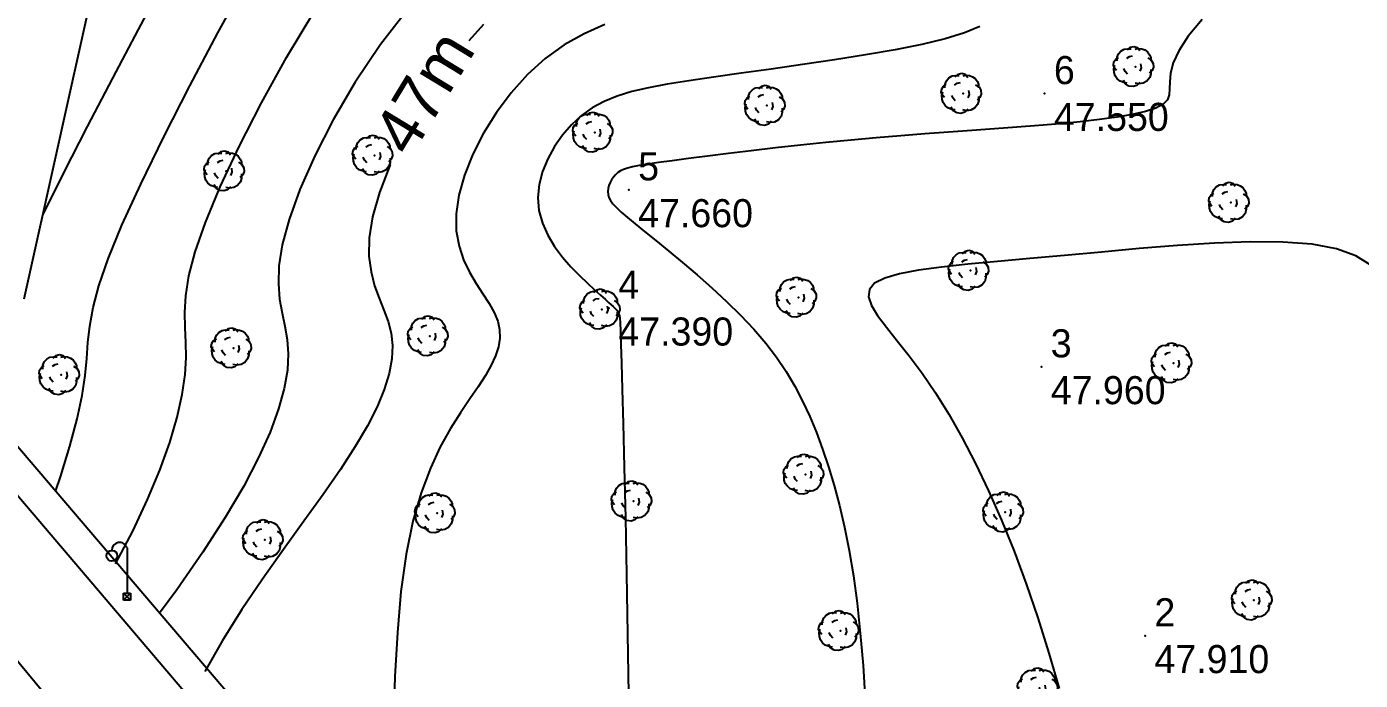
# Model space of a CAD drawing. Header units: metres. Extents: x 64 to 796628, y 142 to 671743.
# Drawn here: x 364392.7 to 364463.9, y 376382.9 to 376417.8 of the extents above; entities that cross this region are included whole.
import ezdxf
from ezdxf.enums import TextEntityAlignment as Align

# ---------------------------------------------------------------- set-up
doc = ezdxf.new("R2010")
doc.units = ezdxf.units.M
doc.header["$LTSCALE"] = 2
doc.linetypes.add('ACAD_ISO02W100', pattern=[15, 12, -3])
for name, color, linetype in [('Arbres', 100, 'Continuous'), ('CN_01_00', 32, 'Continuous'), ('CN_02_00', 26, 'Continuous'), ('Lampadaire', 50, 'Continuous'), ('piste', 7, 'ACAD_ISO02W100'), ('TopoAlt', 32, 'Continuous'), ('TOPOJIS', 32, 'Continuous'), ('TopoMat', 7, 'Continuous')]:
    doc.layers.add(name, color=color, linetype=linetype)
doc.layers.add('ROUTE', color=7, linetype='Continuous', lineweight=25)

# ---------------------------------------------------------------- blocks, each defined once
blk = doc.blocks.new('A$C79051592')
blk.add_point((0, 0))
blk = doc.blocks.new('ARBRE')
blk.add_point((364420.31, 376331.7))
at = {"layer": 'Arbres'}
for p, q in [((364419.407, 376332.392), (364419.535, 376332.543)), ((364419.535, 376332.543), (364419.711, 376332.645)), ((364419.711, 376332.645), (364419.894, 376332.67)), ((364419.883, 376332.603), (364420.03, 376332.744)), ((364419.894, 376332.67), (364420.086, 376332.666)), ((364420.03, 376332.744), (364420.224, 376332.788)), ((364420.224, 376332.788), (364420.415, 376332.736)), ((364420.298, 376332.652), (364420.462, 376332.687)), ((364420.415, 376332.736), (364420.546, 376332.57)), ((364420.462, 376332.687), (364420.644, 376332.664)), ((364420.644, 376332.664), (364420.807, 376332.602)), ((364420.807, 376332.602), (364420.949, 376332.503)), ((364420.949, 376332.503), (364421.061, 376332.347)), ((364419.134, 376331.782), (364419.157, 376331.964)), ((364419.157, 376331.964), (364419.256, 376332.106)), ((364419.159, 376331.599), (364419.211, 376331.79)), ((364419.256, 376332.106), (364419.403, 376332.199)), ((364419.331, 376332.018), (364419.336, 376332.211)), ((364419.336, 376332.211), (364419.407, 376332.392)), ((364419.845, 376332.161), (364419.991, 376332.254)), ((364419.991, 376332.254), (364420.155, 376332.289)), ((364420.589, 376331.866), (364420.623, 376331.654)), ((364420.971, 376332.176), (364421.151, 376332.056)), ((364421.061, 376332.347), (364421.125, 376332.191)), ((364421.125, 376332.191), (364421.131, 376332.018)), ((364421.151, 376332.056), (364421.253, 376331.881)), ((364421.253, 376331.881), (364421.268, 376331.678)), ((364419.198, 376331.627), (364419.134, 376331.782)), ((364419.174, 376331.396), (364419.159, 376331.599)), ((364419.228, 376331.222), (364419.174, 376331.396)), ((364419.301, 376331.499), (364419.198, 376331.627)), ((364419.34, 376331.065), (364419.228, 376331.222)), ((364419.762, 376331.451), (364419.698, 376331.606)), ((364419.884, 376331.314), (364419.762, 376331.451)), ((364420.623, 376331.654), (364420.551, 376331.473)), ((364421.073, 376331.125), (364420.925, 376330.935)), ((364421.197, 376331.497), (364421.049, 376331.356)), ((364421.135, 376331.335), (364421.073, 376331.125)), ((364421.131, 376331.556), (364421.135, 376331.335)), ((364421.268, 376331.678), (364421.197, 376331.497)), ((364419.491, 376330.937), (364419.34, 376331.065)), ((364419.691, 376330.856), (364419.491, 376330.937)), ((364419.777, 376330.787), (364419.666, 376330.991)), ((364419.874, 376330.833), (364419.691, 376330.856)), ((364419.957, 376330.667), (364419.777, 376330.787)), ((364420.187, 376330.643), (364419.957, 376330.667)), ((364420.391, 376330.706), (364420.187, 376330.643)), ((364420.508, 376330.79), (364420.288, 376330.833)), ((364420.548, 376330.866), (364420.391, 376330.706)), ((364420.72, 376330.824), (364420.508, 376330.79)), ((364420.925, 376330.935), (364420.72, 376330.824))]:
    blk.add_line(p, q, dxfattribs=at)
at = {"layer": 'TopoMat'}
blk.add_blockref('A$C79051592', (364420.31, 376331.7), dxfattribs=at)
blk = doc.blocks.new('Lampadaire')
at = {"layer": 'Lampadaire'}
for p, q in [((1.24, 0.65), (1.24, -3.08)), ((0.95, -3.08), (1.53, -3.08)), ((0.95, -3.66), (0.95, -3.08)), ((0.95, -3.08), (1.53, -3.66)), ((1.53, -3.08), (0.95, -3.66)), ((1.53, -3.08), (1.53, -3.66)), ((1.53, -3.66), (0.95, -3.66)), ((1.19, -3.39), (1.24, -3.33)), ((1.19, -3.39), (1.24, -3.33))]:
    blk.add_line(p, q, dxfattribs=at)
blk.add_circle((0, 0), 0.441, dxfattribs=at)
blk.add_arc((0.63, 0.46), 0.634, 17.4463, 181.6816, dxfattribs=at)
blk = doc.blocks.new('TCPOINT')
at = {"color": 0}
blk.add_point((0, 0), dxfattribs=at)
at = {"layer": 'TopoAlt'}
blk.add_attdef('ALT', text='', height=1.5, dxfattribs=at).set_placement((0.5, -0.5), align=Align.TOP_LEFT)
at = {"layer": 'TopoMat'}
blk.add_attdef('MAT', (0.5, 0.5), '', height=1.5, dxfattribs=at)

msp = doc.modelspace()

# ---------------------------------------------------------------- linework, layer by layer
at = {"layer": 'CN_01_00'}
for p, q in [((364452.131, 376405.991, 47.8), (364450.107, 376405.806, 47.8)), ((364452.131, 376405.991, 47.8), (364450.107, 376405.806, 47.8)), ((364452.131, 376405.991, 47.8), (364450.107, 376405.806, 47.8)), ((364454.164, 376406.158, 47.8), (364452.131, 376405.991, 47.8)), ((364454.164, 376406.158, 47.8), (364452.131, 376405.991, 47.8)), ((364454.164, 376406.158, 47.8), (364452.131, 376405.991, 47.8)), ((364456.154, 376406.286, 47.8), (364454.164, 376406.158, 47.8)), ((364456.154, 376406.286, 47.8), (364454.164, 376406.158, 47.8)), ((364456.154, 376406.286, 47.8), (364454.164, 376406.158, 47.8)), ((364458.05, 376406.353, 47.8), (364456.154, 376406.286, 47.8)), ((364458.05, 376406.353, 47.8), (364456.154, 376406.286, 47.8)), ((364458.05, 376406.353, 47.8), (364456.154, 376406.286, 47.8)), ((364459.802, 376406.339, 47.8), (364458.05, 376406.353, 47.8)), ((364459.802, 376406.339, 47.8), (364458.05, 376406.353, 47.8)), ((364459.802, 376406.339, 47.8), (364458.05, 376406.353, 47.8)), ((364461.358, 376406.222, 47.8), (364459.802, 376406.339, 47.8)), ((364461.358, 376406.222, 47.8), (364459.802, 376406.339, 47.8)), ((364461.358, 376406.222, 47.8), (364459.802, 376406.339, 47.8)), ((364462.668, 376405.983, 47.8), (364461.358, 376406.222, 47.8)), ((364462.668, 376405.983, 47.8), (364461.358, 376406.222, 47.8)), ((364462.668, 376405.983, 47.8), (364461.358, 376406.222, 47.8)), ((364463.7, 376405.605, 47.8), (364462.668, 376405.983, 47.8)), ((364463.7, 376405.605, 47.8), (364462.668, 376405.983, 47.8)), ((364463.7, 376405.605, 47.8), (364462.668, 376405.983, 47.8)), ((364444.551, 376405.306, 47.8), (364442.971, 376405.158, 47.8)), ((364444.551, 376405.306, 47.8), (364442.971, 376405.158, 47.8)), ((364444.551, 376405.306, 47.8), (364442.971, 376405.158, 47.8)), ((364446.282, 376405.457, 47.8), (364444.551, 376405.306, 47.8)), ((364446.282, 376405.457, 47.8), (364444.551, 376405.306, 47.8)), ((364446.282, 376405.457, 47.8), (364444.551, 376405.306, 47.8)), ((364448.142, 376405.622, 47.8), (364446.282, 376405.457, 47.8)), ((364448.142, 376405.622, 47.8), (364446.282, 376405.457, 47.8)), ((364448.142, 376405.622, 47.8), (364446.282, 376405.457, 47.8)), ((364450.107, 376405.806, 47.8), (364448.142, 376405.622, 47.8)), ((364450.107, 376405.806, 47.8), (364448.142, 376405.622, 47.8)), ((364450.107, 376405.806, 47.8), (364448.142, 376405.622, 47.8)), ((364464.502, 376405.096, 47.8), (364463.7, 376405.605, 47.8)), ((364464.502, 376405.096, 47.8), (364463.7, 376405.605, 47.8)), ((364464.502, 376405.096, 47.8), (364463.7, 376405.605, 47.8)), ((364439.321, 376404.641, 47.8), (364438.534, 376404.411, 47.8)), ((364439.321, 376404.641, 47.8), (364438.534, 376404.411, 47.8)), ((364439.321, 376404.641, 47.8), (364438.534, 376404.411, 47.8)), ((364440.336, 376404.836, 47.8), (364439.321, 376404.641, 47.8)), ((364440.336, 376404.836, 47.8), (364439.321, 376404.641, 47.8)), ((364440.336, 376404.836, 47.8), (364439.321, 376404.641, 47.8)), ((364441.559, 376405.005, 47.8), (364440.336, 376404.836, 47.8)), ((364441.559, 376405.005, 47.8), (364440.336, 376404.836, 47.8)), ((364441.559, 376405.005, 47.8), (364440.336, 376404.836, 47.8)), ((364442.971, 376405.158, 47.8), (364441.559, 376405.005, 47.8)), ((364442.971, 376405.158, 47.8), (364441.559, 376405.005, 47.8)), ((364442.971, 376405.158, 47.8), (364441.559, 376405.005, 47.8)), ((364437.713, 376403.806, 47.8), (364437.667, 376403.414, 47.8)), ((364437.713, 376403.806, 47.8), (364437.667, 376403.414, 47.8)), ((364437.713, 376403.806, 47.8), (364437.667, 376403.414, 47.8)), ((364437.994, 376404.135, 47.8), (364437.713, 376403.806, 47.8)), ((364437.994, 376404.135, 47.8), (364437.713, 376403.806, 47.8)), ((364437.994, 376404.135, 47.8), (364437.713, 376403.806, 47.8)), ((364438.534, 376404.411, 47.8), (364437.994, 376404.135, 47.8)), ((364438.534, 376404.411, 47.8), (364437.994, 376404.135, 47.8)), ((364438.534, 376404.411, 47.8), (364437.994, 376404.135, 47.8)), ((364437.667, 376403.414, 47.8), (364437.823, 376402.952, 47.8)), ((364437.667, 376403.414, 47.8), (364437.823, 376402.952, 47.8)), ((364437.667, 376403.414, 47.8), (364437.823, 376402.952, 47.8)), ((364437.823, 376402.952, 47.8), (364438.151, 376402.413, 47.8)), ((364437.823, 376402.952, 47.8), (364438.151, 376402.413, 47.8)), ((364437.823, 376402.952, 47.8), (364438.151, 376402.413, 47.8)), ((364438.151, 376402.413, 47.8), (364438.618, 376401.788, 47.8)), ((364438.151, 376402.413, 47.8), (364438.618, 376401.788, 47.8)), ((364438.151, 376402.413, 47.8), (364438.618, 376401.788, 47.8)), ((364438.618, 376401.788, 47.8), (364439.192, 376401.071, 47.8)), ((364438.618, 376401.788, 47.8), (364439.192, 376401.071, 47.8)), ((364438.618, 376401.788, 47.8), (364439.192, 376401.071, 47.8)), ((364439.192, 376401.071, 47.8), (364439.84, 376400.254, 47.8)), ((364439.192, 376401.071, 47.8), (364439.84, 376400.254, 47.8)), ((364439.192, 376401.071, 47.8), (364439.84, 376400.254, 47.8)), ((364439.84, 376400.254, 47.8), (364440.532, 376399.329, 47.8)), ((364439.84, 376400.254, 47.8), (364440.532, 376399.329, 47.8)), ((364439.84, 376400.254, 47.8), (364440.532, 376399.329, 47.8)), ((364440.532, 376399.329, 47.8), (364441.239, 376398.291, 47.8)), ((364440.532, 376399.329, 47.8), (364441.239, 376398.291, 47.8)), ((364440.532, 376399.329, 47.8), (364441.239, 376398.291, 47.8)), ((364441.239, 376398.291, 47.8), (364441.952, 376397.141, 47.8)), ((364441.239, 376398.291, 47.8), (364441.952, 376397.141, 47.8)), ((364441.239, 376398.291, 47.8), (364441.952, 376397.141, 47.8)), ((364441.952, 376397.141, 47.8), (364442.666, 376395.883, 47.8)), ((364441.952, 376397.141, 47.8), (364442.666, 376395.883, 47.8)), ((364441.952, 376397.141, 47.8), (364442.666, 376395.883, 47.8)), ((364442.666, 376395.883, 47.8), (364443.376, 376394.52, 47.8)), ((364442.666, 376395.883, 47.8), (364443.376, 376394.52, 47.8)), ((364442.666, 376395.883, 47.8), (364443.376, 376394.52, 47.8)), ((364443.376, 376394.52, 47.8), (364444.079, 376393.056, 47.8)), ((364443.376, 376394.52, 47.8), (364444.079, 376393.056, 47.8)), ((364443.376, 376394.52, 47.8), (364444.079, 376393.056, 47.8)), ((364444.079, 376393.056, 47.8), (364444.768, 376391.495, 47.8)), ((364444.079, 376393.056, 47.8), (364444.768, 376391.495, 47.8)), ((364444.079, 376393.056, 47.8), (364444.768, 376391.495, 47.8)), ((364444.768, 376391.495, 47.8), (364445.439, 376389.839, 47.8)), ((364444.768, 376391.495, 47.8), (364445.439, 376389.839, 47.8)), ((364444.768, 376391.495, 47.8), (364445.439, 376389.839, 47.8)), ((364445.439, 376389.839, 47.8), (364446.088, 376388.094, 47.8)), ((364445.439, 376389.839, 47.8), (364446.088, 376388.094, 47.8)), ((364445.439, 376389.839, 47.8), (364446.088, 376388.094, 47.8)), ((364446.088, 376388.094, 47.8), (364446.709, 376386.267, 47.8)), ((364446.088, 376388.094, 47.8), (364446.709, 376386.267, 47.8)), ((364446.088, 376388.094, 47.8), (364446.709, 376386.267, 47.8)), ((364446.709, 376386.267, 47.8), (364447.298, 376384.392, 47.8)), ((364446.709, 376386.267, 47.8), (364447.298, 376384.392, 47.8)), ((364446.709, 376386.267, 47.8), (364447.298, 376384.392, 47.8)), ((364447.298, 376384.392, 47.8), (364447.85, 376382.506, 47.8)), ((364447.298, 376384.392, 47.8), (364447.85, 376382.506, 47.8)), ((364447.298, 376384.392, 47.8), (364447.85, 376382.506, 47.8))]:
    msp.add_line(p, q, dxfattribs=at)
at = {"layer": 'CN_01_00', "flags": 128}
for points, elevation in [([(364393.548, 376407.757), (364393.556, 376407.772), (364394.679, 376410.036), (364395.942, 376412.507), (364397.289, 376415.09), (364398.663, 376417.69), (364400.008, 376420.21)], 46.2), ([(364393.548, 376407.757), (364393.556, 376407.772), (364394.679, 376410.036), (364395.942, 376412.507), (364397.289, 376415.09), (364398.663, 376417.69), (364400.008, 376420.21)], 46.2), ([(364393.548, 376407.757), (364393.556, 376407.772), (364394.679, 376410.036), (364395.942, 376412.507), (364397.289, 376415.09), (364398.663, 376417.69), (364400.008, 376420.21)], 46.2), ([(364394.236, 376393.027), (364394.521, 376393.856), (364395.008, 376395.447), (364395.391, 376396.892), (364395.661, 376398.152), (364395.817, 376399.208), (364395.902, 376400.121), (364395.967, 376400.976), (364396.063, 376401.853), (364396.241, 376402.835), (364396.553, 376404.005), (364397.05, 376405.445), (364397.783, 376407.238), (364398.784, 376409.432), (364400.013, 376411.951), (364401.409, 376414.681), (364402.912, 376417.512), (364404.46, 376420.332)], 46.4), ([(364394.236, 376393.027), (364394.521, 376393.856), (364395.008, 376395.447), (364395.391, 376396.892), (364395.661, 376398.152), (364395.817, 376399.208), (364395.902, 376400.121), (364395.967, 376400.976), (364396.063, 376401.853), (364396.241, 376402.835), (364396.553, 376404.005), (364397.05, 376405.445), (364397.783, 376407.238), (364398.784, 376409.432), (364400.013, 376411.951), (364401.409, 376414.681), (364402.912, 376417.512), (364404.46, 376420.332)], 46.4), ([(364394.236, 376393.027), (364394.521, 376393.856), (364395.008, 376395.447), (364395.391, 376396.892), (364395.661, 376398.152), (364395.817, 376399.208), (364395.902, 376400.121), (364395.967, 376400.976), (364396.063, 376401.853), (364396.241, 376402.835), (364396.553, 376404.005), (364397.05, 376405.445), (364397.783, 376407.238), (364398.784, 376409.432), (364400.013, 376411.951), (364401.409, 376414.681), (364402.912, 376417.512), (364404.46, 376420.332)], 46.4), ([(364413.098, 376418.814), (364411.596, 376416.877), (364410.249, 376414.873), (364409.073, 376412.87), (364408.082, 376410.935), (364407.289, 376409.135), (364406.71, 376407.537), (364406.348, 376406.188), (364406.172, 376405.061), (364406.139, 376404.109), (364406.208, 376403.288), (364406.337, 376402.549), (364406.485, 376401.846), (364406.608, 376401.134), (364406.667, 376400.365), (364406.622, 376399.5), (364406.456, 376398.523), (364406.154, 376397.425), (364405.702, 376396.195), (364405.086, 376394.825), (364404.292, 376393.306), (364403.304, 376391.627), (364402.11, 376389.78), (364400.707, 376387.767), (364399.789, 376386.516)], 46.8), ([(364413.098, 376418.814), (364411.596, 376416.877), (364410.249, 376414.873), (364409.073, 376412.87), (364408.082, 376410.935), (364407.289, 376409.135), (364406.71, 376407.537), (364406.348, 376406.188), (364406.172, 376405.061), (364406.139, 376404.109), (364406.208, 376403.288), (364406.337, 376402.549), (364406.485, 376401.846), (364406.608, 376401.134), (364406.667, 376400.365), (364406.622, 376399.5), (364406.456, 376398.523), (364406.154, 376397.425), (364405.702, 376396.195), (364405.086, 376394.825), (364404.292, 376393.306), (364403.304, 376391.627), (364402.11, 376389.78), (364400.707, 376387.767), (364399.789, 376386.516)], 46.8), ([(364413.098, 376418.814), (364411.596, 376416.877), (364410.249, 376414.873), (364409.073, 376412.87), (364408.082, 376410.935), (364407.289, 376409.135), (364406.71, 376407.537), (364406.348, 376406.188), (364406.172, 376405.061), (364406.139, 376404.109), (364406.208, 376403.288), (364406.337, 376402.549), (364406.485, 376401.846), (364406.608, 376401.134), (364406.667, 376400.365), (364406.622, 376399.5), (364406.456, 376398.523), (364406.154, 376397.425), (364405.702, 376396.195), (364405.086, 376394.825), (364404.292, 376393.306), (364403.304, 376391.627), (364402.11, 376389.78), (364400.707, 376387.767), (364399.789, 376386.516)], 46.8), ([(364397.445, 376389.152), (364398.368, 376390.908), (364399.155, 376392.584), (364399.809, 376394.164), (364400.333, 376395.635), (364400.731, 376396.983), (364401.007, 376398.196), (364401.164, 376399.258), (364401.213, 376400.171), (364401.194, 376400.984), (364401.152, 376401.762), (364401.136, 376402.57), (364401.19, 376403.472), (364401.362, 376404.533), (364401.699, 376405.816), (364402.246, 376407.387), (364403.037, 376409.284), (364404.048, 376411.443), (364405.241, 376413.776), (364406.58, 376416.192), (364408.028, 376418.604)], 46.6), ([(364397.445, 376389.152), (364398.368, 376390.908), (364399.155, 376392.584), (364399.809, 376394.164), (364400.333, 376395.635), (364400.731, 376396.983), (364401.007, 376398.196), (364401.164, 376399.258), (364401.213, 376400.171), (364401.194, 376400.984), (364401.152, 376401.762), (364401.136, 376402.57), (364401.19, 376403.472), (364401.362, 376404.533), (364401.699, 376405.816), (364402.246, 376407.387), (364403.037, 376409.284), (364404.048, 376411.443), (364405.241, 376413.776), (364406.58, 376416.192), (364408.028, 376418.604)], 46.6), ([(364397.445, 376389.152), (364398.368, 376390.908), (364399.155, 376392.584), (364399.809, 376394.164), (364400.333, 376395.635), (364400.731, 376396.983), (364401.007, 376398.196), (364401.164, 376399.258), (364401.213, 376400.171), (364401.194, 376400.984), (364401.152, 376401.762), (364401.136, 376402.57), (364401.19, 376403.472), (364401.362, 376404.533), (364401.699, 376405.816), (364402.246, 376407.387), (364403.037, 376409.284), (364404.048, 376411.443), (364405.241, 376413.776), (364406.58, 376416.192), (364408.028, 376418.604)], 46.6), ([(364455.491, 376418.215), (364454.743, 376417.323), (364454.242, 376416.555), (364453.948, 376415.902), (364453.806, 376415.353), (364453.759, 376414.895), (364453.753, 376414.513), (364453.731, 376414.195), (364453.636, 376413.927), (364453.414, 376413.697), (364453.02, 376413.493), (364452.462, 376413.311), (364451.759, 376413.149), (364450.931, 376413.005), (364449.997, 376412.875), (364448.977, 376412.759), (364447.891, 376412.653), (364446.758, 376412.556), (364445.594, 376412.464), (364444.404, 376412.377), (364443.188, 376412.29), (364441.946, 376412.202), (364440.679, 376412.109), (364439.388, 376412.01), (364438.073, 376411.903), (364436.736, 376411.783), (364435.38, 376411.651), (364434.024, 376411.509), (364432.691, 376411.36), (364431.405, 376411.211), (364430.187, 376411.064), (364429.06, 376410.923), (364428.048, 376410.793), (364427.173, 376410.679), (364426.451, 376410.582), (364425.87, 376410.499), (364425.411, 376410.427), (364425.054, 376410.359), (364424.782, 376410.291), (364424.574, 376410.22), (364424.413, 376410.138), (364424.278, 376410.044), (364424.154, 376409.931), (364424.042, 376409.803), (364423.943, 376409.663), (364423.861, 376409.513), (364423.797, 376409.356), (364423.757, 376409.195), (364423.741, 376409.033), (364423.753, 376408.874), (364423.796, 376408.718), (364423.88, 376408.556), (364424.012, 376408.379), (364424.201, 376408.176), (364424.456, 376407.936), (364424.786, 376407.65), (364425.199, 376407.307), (364425.705, 376406.896), (364426.308, 376406.412), (364426.99, 376405.859), (364427.73, 376405.249), (364428.506, 376404.591), (364429.297, 376403.895), (364430.08, 376403.172), (364430.835, 376402.432), (364431.539, 376401.683), (364432.175, 376400.935), (364432.747, 376400.183), (364433.26, 376399.422), (364433.723, 376398.646), (364434.143, 376397.849), (364434.527, 376397.025), (364434.882, 376396.168), (364435.216, 376395.272), (364435.534, 376394.331), (364435.837, 376393.333), (364436.122, 376392.266), (364436.388, 376391.117), (364436.633, 376389.874), (364436.856, 376388.524), (364437.055, 376387.055), (364437.228, 376385.455), (364437.374, 376383.72), (364437.495, 376381.886)], 47.6), ([(364455.491, 376418.215), (364454.743, 376417.323), (364454.242, 376416.555), (364453.948, 376415.902), (364453.806, 376415.353), (364453.759, 376414.895), (364453.753, 376414.513), (364453.731, 376414.195), (364453.636, 376413.927), (364453.414, 376413.697), (364453.02, 376413.493), (364452.462, 376413.311), (364451.759, 376413.149), (364450.931, 376413.005), (364449.997, 376412.875), (364448.977, 376412.759), (364447.891, 376412.653), (364446.758, 376412.556), (364445.594, 376412.464), (364444.404, 376412.377), (364443.188, 376412.29), (364441.946, 376412.202), (364440.679, 376412.109), (364439.388, 376412.01), (364438.073, 376411.903), (364436.736, 376411.783), (364435.38, 376411.651), (364434.024, 376411.509), (364432.691, 376411.36), (364431.405, 376411.211), (364430.187, 376411.064), (364429.06, 376410.923), (364428.048, 376410.793), (364427.173, 376410.679), (364426.451, 376410.582), (364425.87, 376410.499), (364425.411, 376410.427), (364425.054, 376410.359), (364424.782, 376410.291), (364424.574, 376410.22), (364424.413, 376410.138), (364424.278, 376410.044), (364424.154, 376409.931), (364424.042, 376409.803), (364423.943, 376409.663), (364423.861, 376409.513), (364423.797, 376409.356), (364423.757, 376409.195), (364423.741, 376409.033), (364423.753, 376408.874), (364423.796, 376408.718), (364423.88, 376408.556), (364424.012, 376408.379), (364424.201, 376408.176), (364424.456, 376407.936), (364424.786, 376407.65), (364425.199, 376407.307), (364425.705, 376406.896), (364426.308, 376406.412), (364426.99, 376405.859), (364427.73, 376405.249), (364428.506, 376404.591), (364429.297, 376403.895), (364430.08, 376403.172), (364430.835, 376402.432), (364431.539, 376401.683), (364432.175, 376400.935), (364432.747, 376400.183), (364433.26, 376399.422), (364433.723, 376398.646), (364434.143, 376397.849), (364434.527, 376397.025), (364434.882, 376396.168), (364435.216, 376395.272), (364435.534, 376394.331), (364435.837, 376393.333), (364436.122, 376392.266), (364436.388, 376391.117), (364436.633, 376389.874), (364436.856, 376388.524), (364437.055, 376387.055), (364437.228, 376385.455), (364437.374, 376383.72), (364437.495, 376381.886)], 47.6), ([(364455.491, 376418.215), (364454.743, 376417.323), (364454.242, 376416.555), (364453.948, 376415.902), (364453.806, 376415.353), (364453.759, 376414.895), (364453.753, 376414.513), (364453.731, 376414.195), (364453.636, 376413.927), (364453.414, 376413.697), (364453.02, 376413.493), (364452.462, 376413.311), (364451.759, 376413.149), (364450.931, 376413.005), (364449.997, 376412.875), (364448.977, 376412.759), (364447.891, 376412.653), (364446.758, 376412.556), (364445.594, 376412.464), (364444.404, 376412.377), (364443.188, 376412.29), (364441.946, 376412.202), (364440.679, 376412.109), (364439.388, 376412.01), (364438.073, 376411.903), (364436.736, 376411.783), (364435.38, 376411.651), (364434.024, 376411.509), (364432.691, 376411.36), (364431.405, 376411.211), (364430.187, 376411.064), (364429.06, 376410.923), (364428.048, 376410.793), (364427.173, 376410.679), (364426.451, 376410.582), (364425.87, 376410.499), (364425.411, 376410.427), (364425.054, 376410.359), (364424.782, 376410.291), (364424.574, 376410.22), (364424.413, 376410.138), (364424.278, 376410.044), (364424.154, 376409.931), (364424.042, 376409.803), (364423.943, 376409.663), (364423.861, 376409.513), (364423.797, 376409.356), (364423.757, 376409.195), (364423.741, 376409.033), (364423.753, 376408.874), (364423.796, 376408.718), (364423.88, 376408.556), (364424.012, 376408.379), (364424.201, 376408.176), (364424.456, 376407.936), (364424.786, 376407.65), (364425.199, 376407.307), (364425.705, 376406.896), (364426.308, 376406.412), (364426.99, 376405.859), (364427.73, 376405.249), (364428.506, 376404.591), (364429.297, 376403.895), (364430.08, 376403.172), (364430.835, 376402.432), (364431.539, 376401.683), (364432.175, 376400.935), (364432.747, 376400.183), (364433.26, 376399.422), (364433.723, 376398.646), (364434.143, 376397.849), (364434.527, 376397.025), (364434.882, 376396.168), (364435.216, 376395.272), (364435.534, 376394.331), (364435.837, 376393.333), (364436.122, 376392.266), (364436.388, 376391.117), (364436.633, 376389.874), (364436.856, 376388.524), (364437.055, 376387.055), (364437.228, 376385.455), (364437.374, 376383.72), (364437.495, 376381.886)], 47.6), ([(364423.585, 376417.949), (364422.469, 376417.458), (364421.404, 376416.859), (364420.396, 376416.134), (364419.449, 376415.275), (364418.576, 376414.303), (364417.791, 376413.25), (364417.106, 376412.147), (364416.534, 376411.023), (364416.09, 376409.909), (364415.787, 376408.837), (364415.637, 376407.836), (364415.646, 376406.93), (364415.79, 376406.116), (364416.037, 376405.384), (364416.353, 376404.722), (364416.708, 376404.121), (364417.067, 376403.571), (364417.399, 376403.06), (364417.672, 376402.579), (364417.859, 376402.117), (364417.957, 376401.664), (364417.969, 376401.211), (364417.896, 376400.749), (364417.741, 376400.268), (364417.508, 376399.758), (364417.198, 376399.21), (364416.815, 376398.614), (364416.363, 376397.958), (364415.861, 376397.22), (364415.33, 376396.375), (364414.79, 376395.398), (364414.263, 376394.265), (364413.769, 376392.95), (364413.329, 376391.429), (364412.965, 376389.677), (364412.69, 376387.683), (364412.496, 376385.486), (364412.365, 376383.142), (364412.282, 376380.703)], 47.2), ([(364423.585, 376417.949), (364422.469, 376417.458), (364421.404, 376416.859), (364420.396, 376416.134), (364419.449, 376415.275), (364418.576, 376414.303), (364417.791, 376413.25), (364417.106, 376412.147), (364416.534, 376411.023), (364416.09, 376409.909), (364415.787, 376408.837), (364415.637, 376407.836), (364415.646, 376406.93), (364415.79, 376406.116), (364416.037, 376405.384), (364416.353, 376404.722), (364416.708, 376404.121), (364417.067, 376403.571), (364417.399, 376403.06), (364417.672, 376402.579), (364417.859, 376402.117), (364417.957, 376401.664), (364417.969, 376401.211), (364417.896, 376400.749), (364417.741, 376400.268), (364417.508, 376399.758), (364417.198, 376399.21), (364416.815, 376398.614), (364416.363, 376397.958), (364415.861, 376397.22), (364415.33, 376396.375), (364414.79, 376395.398), (364414.263, 376394.265), (364413.769, 376392.95), (364413.329, 376391.429), (364412.965, 376389.677), (364412.69, 376387.683), (364412.496, 376385.486), (364412.365, 376383.142), (364412.282, 376380.703)], 47.2), ([(364423.585, 376417.949), (364422.469, 376417.458), (364421.404, 376416.859), (364420.396, 376416.134), (364419.449, 376415.275), (364418.576, 376414.303), (364417.791, 376413.25), (364417.106, 376412.147), (364416.534, 376411.023), (364416.09, 376409.909), (364415.787, 376408.837), (364415.637, 376407.836), (364415.646, 376406.93), (364415.79, 376406.116), (364416.037, 376405.384), (364416.353, 376404.722), (364416.708, 376404.121), (364417.067, 376403.571), (364417.399, 376403.06), (364417.672, 376402.579), (364417.859, 376402.117), (364417.957, 376401.664), (364417.969, 376401.211), (364417.896, 376400.749), (364417.741, 376400.268), (364417.508, 376399.758), (364417.198, 376399.21), (364416.815, 376398.614), (364416.363, 376397.958), (364415.861, 376397.22), (364415.33, 376396.375), (364414.79, 376395.398), (364414.263, 376394.265), (364413.769, 376392.95), (364413.329, 376391.429), (364412.965, 376389.677), (364412.69, 376387.683), (364412.496, 376385.486), (364412.365, 376383.142), (364412.282, 376380.703)], 47.2), ([(364443.621, 376417.838), (364442.789, 376417.503), (364441.768, 376417.192), (364440.522, 376416.893), (364439.083, 376416.604), (364437.507, 376416.327), (364435.844, 376416.061), (364434.148, 376415.809), (364432.471, 376415.572), (364430.867, 376415.35), (364429.387, 376415.144), (364428.073, 376414.954), (364426.918, 376414.77), (364425.905, 376414.579), (364425.015, 376414.368), (364424.232, 376414.126), (364423.536, 376413.84), (364422.91, 376413.499), (364422.337, 376413.089), (364421.802, 376412.602), (364421.315, 376412.048), (364420.886, 376411.439), (364420.529, 376410.788), (364420.256, 376410.108), (364420.078, 376409.411), (364420.009, 376408.711), (364420.062, 376408.02), (364420.241, 376407.351), (364420.527, 376406.71), (364420.894, 376406.103), (364421.317, 376405.536), (364421.768, 376405.015), (364422.222, 376404.545), (364422.652, 376404.134), (364423.034, 376403.786), (364423.345, 376403.505), (364423.59, 376403.285), (364423.778, 376403.117), (364423.917, 376402.992), (364424.017, 376402.903), (364424.086, 376402.839), (364424.133, 376402.794), (364424.169, 376402.756), (364424.199, 376402.721), (364424.226, 376402.685), (364424.25, 376402.649), (364424.273, 376402.612), (364424.293, 376402.574), (364424.311, 376402.535), (364424.328, 376402.494), (364424.344, 376402.451), (364424.359, 376402.396), (364424.375, 376402.275), (364424.393, 376402.026), (364424.414, 376401.585), (364424.44, 376400.889), (364424.472, 376399.874), (364424.511, 376398.478), (364424.559, 376396.636), (364424.615, 376394.316), (364424.677, 376391.6), (364424.739, 376388.599), (364424.796, 376385.425), (364424.844, 376382.191)], 47.4), ([(364443.621, 376417.838), (364442.789, 376417.503), (364441.768, 376417.192), (364440.522, 376416.893), (364439.083, 376416.604), (364437.507, 376416.327), (364435.844, 376416.061), (364434.148, 376415.809), (364432.471, 376415.572), (364430.867, 376415.35), (364429.387, 376415.144), (364428.073, 376414.954), (364426.918, 376414.77), (364425.905, 376414.579), (364425.015, 376414.368), (364424.232, 376414.126), (364423.536, 376413.84), (364422.91, 376413.499), (364422.337, 376413.089), (364421.802, 376412.602), (364421.315, 376412.048), (364420.886, 376411.439), (364420.529, 376410.788), (364420.256, 376410.108), (364420.078, 376409.411), (364420.009, 376408.711), (364420.062, 376408.02), (364420.241, 376407.351), (364420.527, 376406.71), (364420.894, 376406.103), (364421.317, 376405.536), (364421.768, 376405.015), (364422.222, 376404.545), (364422.652, 376404.134), (364423.034, 376403.786), (364423.345, 376403.505), (364423.59, 376403.285), (364423.778, 376403.117), (364423.917, 376402.992), (364424.017, 376402.903), (364424.086, 376402.839), (364424.133, 376402.794), (364424.169, 376402.756), (364424.199, 376402.721), (364424.226, 376402.685), (364424.25, 376402.649), (364424.273, 376402.612), (364424.293, 376402.574), (364424.311, 376402.535), (364424.328, 376402.494), (364424.344, 376402.451), (364424.359, 376402.396), (364424.375, 376402.275), (364424.393, 376402.026), (364424.414, 376401.585), (364424.44, 376400.889), (364424.472, 376399.874), (364424.511, 376398.478), (364424.559, 376396.636), (364424.615, 376394.316), (364424.677, 376391.6), (364424.739, 376388.599), (364424.796, 376385.425), (364424.844, 376382.191)], 47.4), ([(364443.621, 376417.838), (364442.789, 376417.503), (364441.768, 376417.192), (364440.522, 376416.893), (364439.083, 376416.604), (364437.507, 376416.327), (364435.844, 376416.061), (364434.148, 376415.809), (364432.471, 376415.572), (364430.867, 376415.35), (364429.387, 376415.144), (364428.073, 376414.954), (364426.918, 376414.77), (364425.905, 376414.579), (364425.015, 376414.368), (364424.232, 376414.126), (364423.536, 376413.84), (364422.91, 376413.499), (364422.337, 376413.089), (364421.802, 376412.602), (364421.315, 376412.048), (364420.886, 376411.439), (364420.529, 376410.788), (364420.256, 376410.108), (364420.078, 376409.411), (364420.009, 376408.711), (364420.062, 376408.02), (364420.241, 376407.351), (364420.527, 376406.71), (364420.894, 376406.103), (364421.317, 376405.536), (364421.768, 376405.015), (364422.222, 376404.545), (364422.652, 376404.134), (364423.034, 376403.786), (364423.345, 376403.505), (364423.59, 376403.285), (364423.778, 376403.117), (364423.917, 376402.992), (364424.017, 376402.903), (364424.086, 376402.839), (364424.133, 376402.794), (364424.169, 376402.756), (364424.199, 376402.721), (364424.226, 376402.685), (364424.25, 376402.649), (364424.273, 376402.612), (364424.293, 376402.574), (364424.311, 376402.535), (364424.328, 376402.494), (364424.344, 376402.451), (364424.359, 376402.396), (364424.375, 376402.275), (364424.393, 376402.026), (364424.414, 376401.585), (364424.44, 376400.889), (364424.472, 376399.874), (364424.511, 376398.478), (364424.559, 376396.636), (364424.615, 376394.316), (364424.677, 376391.6), (364424.739, 376388.599), (364424.796, 376385.425), (364424.844, 376382.191)], 47.4)]:
    msp.add_lwpolyline(points, dxfattribs=dict(at, elevation=elevation))
at = {"layer": 'CN_02_00', "elevation": 47, "flags": 128}
for points in [[(364417.096, 376417.947), (364416.309, 376417.08)], [(364417.096, 376417.947), (364416.309, 376417.08)], [(364417.096, 376417.947), (364416.309, 376417.08)], [(364412.109, 376410.471), (364412.086, 376410.422), (364411.538, 376408.986), (364411.173, 376407.686), (364410.997, 376406.559), (364410.981, 376405.588), (364411.088, 376404.747), (364411.281, 376404.005), (364411.522, 376403.335), (364411.776, 376402.708), (364412.004, 376402.097), (364412.169, 376401.472), (364412.241, 376400.808), (364412.207, 376400.094), (364412.061, 376399.318), (364411.799, 376398.472), (364411.414, 376397.547), (364410.9, 376396.532), (364410.251, 376395.419), (364409.462, 376394.197), (364408.535, 376392.862), (364407.503, 376391.428), (364406.407, 376389.913), (364405.29, 376388.336), (364404.192, 376386.713), (364403.154, 376385.065), (364402.219, 376383.409)], [(364412.109, 376410.471), (364412.086, 376410.422), (364411.538, 376408.986), (364411.173, 376407.686), (364410.997, 376406.559), (364410.981, 376405.588), (364411.088, 376404.747), (364411.281, 376404.005), (364411.522, 376403.335), (364411.776, 376402.708), (364412.004, 376402.097), (364412.169, 376401.472), (364412.241, 376400.808), (364412.207, 376400.094), (364412.061, 376399.318), (364411.799, 376398.472), (364411.414, 376397.547), (364410.9, 376396.532), (364410.251, 376395.419), (364409.462, 376394.197), (364408.535, 376392.862), (364407.503, 376391.428), (364406.407, 376389.913), (364405.29, 376388.336), (364404.192, 376386.713), (364403.154, 376385.065), (364402.219, 376383.409)], [(364412.109, 376410.471), (364412.086, 376410.422), (364411.538, 376408.986), (364411.173, 376407.686), (364410.997, 376406.559), (364410.981, 376405.588), (364411.088, 376404.747), (364411.281, 376404.005), (364411.522, 376403.335), (364411.776, 376402.708), (364412.004, 376402.097), (364412.169, 376401.472), (364412.241, 376400.808), (364412.207, 376400.094), (364412.061, 376399.318), (364411.799, 376398.472), (364411.414, 376397.547), (364410.9, 376396.532), (364410.251, 376395.419), (364409.462, 376394.197), (364408.535, 376392.862), (364407.503, 376391.428), (364406.407, 376389.913), (364405.29, 376388.336), (364404.192, 376386.713), (364403.154, 376385.065), (364402.219, 376383.409)]]:
    msp.add_lwpolyline(points, dxfattribs=at)
at = {"layer": 'Defpoints'}
msp.add_lwpolyline([(364414.027, 376369.822), (364362.641, 376430.07, -0.362442), (364362.572, 376436.477), (364409.417, 376493.855)], format="xyb", dxfattribs=at)
msp.add_lwpolyline([(364414.027, 376369.822), (364362.641, 376430.07, -0.362442), (364362.572, 376436.477), (364409.417, 376493.855)], format="xyb", dxfattribs=at)
msp.add_lwpolyline([(364414.027, 376369.822), (364362.641, 376430.07, -0.362442), (364362.572, 376436.477), (364409.417, 376493.855)], format="xyb", dxfattribs=at)
at = {"layer": 'piste'}
msp.add_lwpolyline([(364392.56, 376403.31), (364401.02, 376441.37), (364404.73, 376462.95)], dxfattribs=at)
msp.add_lwpolyline([(364392.56, 376403.31), (364401.02, 376441.37), (364404.73, 376462.95)], dxfattribs=at)
msp.add_lwpolyline([(364392.56, 376403.31), (364401.02, 376441.37), (364404.73, 376462.95)], dxfattribs=at)
at = {"layer": 'ROUTE'}
for p, q in [((364411.491, 376370.177), (364360.427, 376430.046)), ((364411.491, 376370.177), (364360.427, 376430.046)), ((364411.491, 376370.177), (364360.427, 376430.046)), ((364407.463, 376365.698), (364358.271, 376424.476)), ((364407.463, 376365.698), (364358.271, 376424.476)), ((364407.463, 376365.698), (364358.271, 376424.476))]:
    msp.add_line(p, q, dxfattribs=at)

# ---------------------------------------------------------------- block references
at = {"layer": 'Lampadaire', "xscale": 0.6507064483012073, "yscale": 0.6500792584265582, "zscale": 0.6507064483012073}
msp.add_blockref('Lampadaire', (364397.248, 376389.589), dxfattribs=at)
msp.add_blockref('Lampadaire', (364397.248, 376389.589), dxfattribs=at)
msp.add_blockref('Lampadaire', (364397.248, 376389.589), dxfattribs=at)
at = {"layer": 'TopoAlt'}
for p in [(22.419, 82.561, 46), (22.419, 82.561, 46), (22.419, 82.561, 46), (2.729, 80.491, 46), (2.729, 80.491, 46), (2.729, 80.491, 46), (-16.962, 78.421, 46), (-16.962, 78.421, 46), (-16.962, 78.421, 46), (36.711, 76.744, 46), (36.711, 76.744, 46), (36.711, 76.744, 46), (13.609, 71.681, 46), (13.609, 71.681, 46), (13.609, 71.681, 46), (-6.082, 69.611, 46), (-6.082, 69.611, 46), (-6.082, 69.611, 46), (33.645, 68.17, 46), (33.645, 68.17, 46), (33.645, 68.17, 46), (-25.772, 67.541, 46), (-25.772, 67.541, 46), (-25.772, 67.541, 46), (4.798, 60.8, 46), (4.798, 60.8, 46), (4.798, 60.8, 46), (24.654, 60.208, 46), (24.654, 60.208, 46), (24.654, 60.208, 46), (-14.892, 58.731, 46), (-14.892, 58.731, 46), (-14.892, 58.731, 46), (37.937, 55.513, 46), (37.937, 55.513, 46), (37.937, 55.513, 46), (15.867, 53.879, 46), (15.867, 53.879, 46), (15.867, 53.879, 46), (26.493, 50.817, 46), (26.493, 50.817, 46), (26.493, 50.817, 46)]:
    msp.add_blockref('ARBRE', p, dxfattribs=at)
at = {"layer": 'TOPOJIS'}
for p, values in [((364447.07, 376414.27, 47.55), {'MAT': '6', 'ALT': '47.550'}), ((364447.07, 376414.27, 47.55), {'MAT': '6', 'ALT': '47.550'}), ((364447.07, 376414.27, 47.55), {'MAT': '6', 'ALT': '47.550'}), ((364424.86, 376409.13, 47.66), {'MAT': '5', 'ALT': '47.660'}), ((364424.86, 376409.13, 47.66), {'MAT': '5', 'ALT': '47.660'}), ((364424.86, 376409.13, 47.66), {'MAT': '5', 'ALT': '47.660'}), ((364423.8, 376402.81, 47.39), {'MAT': '4', 'ALT': '47.390'}), ((364423.8, 376402.81, 47.39), {'MAT': '4', 'ALT': '47.390'}), ((364423.8, 376402.81, 47.39), {'MAT': '4', 'ALT': '47.390'}), ((364446.9, 376399.68, 47.96), {'MAT': '3', 'ALT': '47.960'}), ((364446.9, 376399.68, 47.96), {'MAT': '3', 'ALT': '47.960'}), ((364446.9, 376399.68, 47.96), {'MAT': '3', 'ALT': '47.960'}), ((364452.44, 376385.32, 47.91), {'MAT': '2', 'ALT': '47.910'}), ((364452.44, 376385.32, 47.91), {'MAT': '2', 'ALT': '47.910'}), ((364452.44, 376385.32, 47.91), {'MAT': '2', 'ALT': '47.910'})]:
    msp.add_blockref('TCPOINT', p, dxfattribs=at).add_auto_attribs(values)
at = {"layer": 'TopoMat'}
for p in [(31.615, 83.992, 46), (31.615, 83.992, 46), (31.615, 83.992, 46), (11.925, 81.923, 46), (11.925, 81.923, 46), (11.925, 81.923, 46), (-9.027, 79.258, 46), (-9.027, 79.258, 46), (-9.027, 79.258, 46), (22.805, 73.112, 46), (22.805, 73.112, 46), (22.805, 73.112, 46), (3.114, 71.043, 46), (3.114, 71.043, 46), (3.114, 71.043, 46), (-16.576, 68.973, 46), (-16.576, 68.973, 46), (-16.576, 68.973, 46), (13.994, 62.232, 46), (13.994, 62.232, 46), (13.994, 62.232, 46), (-5.696, 60.162, 46), (-5.696, 60.162, 46), (-5.696, 60.162, 46)]:
    msp.add_blockref('ARBRE', p, dxfattribs=at)

# ---------------------------------------------------------------- texts
at = {"layer": 'CN_02_00', "insert": (364411.061, 376412.1), "char_height": 2.5, "width": 8.68056, "attachment_point": 1, "rotation": 58.72978}
msp.add_mtext('{\\fArial|b0|i0|c0|p34;47m}', dxfattribs=at)
msp.add_mtext('{\\fArial|b0|i0|c0|p34;47m}', dxfattribs=at)
msp.add_mtext('{\\fArial|b0|i0|c0|p34;47m}', dxfattribs=at)

doc.saveas('drawing.dxf')
